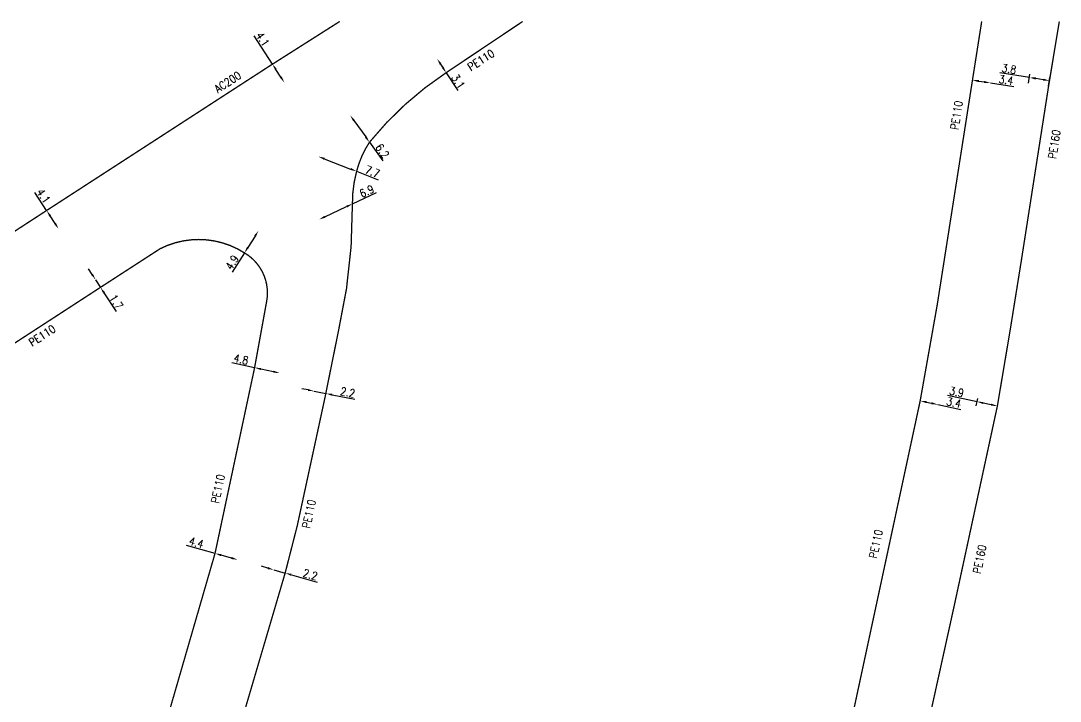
# Model space of a CAD drawing. Header units: millimetres. Extents: x 133000 to 134000, y 130000 to 131000.
# Drawn here: x 133192.9 to 133387.8, y 130872.7 to 131000.1 of the extents above; entities that cross this region are included whole.
import ezdxf

# ---------------------------------------------------------------- set-up
doc = ezdxf.new("R2010")
doc.units = ezdxf.units.MM
doc.header["$PDMODE"] = 34
doc.layers.get('Defpoints').update_dxf_attribs({"linetype": 'CONTINUOUS'})
doc.layers.add('G_120', color=4, linetype='CONTINUOUS')
doc.styles.get("Standard").update_dxf_attribs({"font": 'romans.shx', "width": 0.85})
doc.linetypes.add('G_typB_AP', pattern='A,5,-0.3,["o",Standard,S=1.5,R=0,X=0,Y=-0.5],-1.65', length=6.95)
doc.linetypes.add('G_typB_PE', pattern='A,5,-0.3,["o",Standard,S=1.5,R=0,X=0,Y=-0.5],-1.65', length=6.95)
doc.dimstyles.get("Standard").update_dxf_attribs({"dimtxt": 1.5, "dimasz": 1.2, "dimexe": 0.625, "dimexo": 0.625, "dimgap": 0.25, "dimtad": 1, "dimdec": 1, "dimzin": 0, "dimdsep": 46, "dimtxsty": 'Standard', "dimcen": -0.5, "dimadec": 0, "dimazin": 0, "dimtfac": 1, "dimtdec": 1, "dimtmove": 0, "dimatfit": 3, "dimfxl": 0, "dimtolj": 1, "dimtzin": 0, "dimarcsym": 0})

# ---------------------------------------------------------------- blocks, each defined once
blk = doc.blocks.new('*D57')
at = {"layer": 'Defpoints', "color": 0, "linetype": 'Continuous', "transparency": 16777216}
for p in [(133206.96, 130951.62), (133206.96, 130951.62), (133207.88, 130950.19)]:
    blk.add_point(p, dxfattribs=at)
at = {"layer": 'G_120', "color": 0, "linetype": 'Continuous', "lineweight": -2, "transparency": 16777216}
for p, q in [((133206.31, 130952.62), (133205.65, 130953.63)), ((133206.96, 130951.62), (133207.88, 130950.19)), ((133208.53, 130949.18), (133210.8, 130945.66))]:
    blk.add_line(p, q, dxfattribs=at)
at = {"layer": 'G_120', "color": 0, "linetype": 'Continuous', "transparency": 16777216}
for points in [[(133206.47, 130952.73), (133206.14, 130952.51), (133206.96, 130951.62)], [(133208.7, 130949.29), (133208.36, 130949.07), (133207.88, 130950.19)]]:
    blk.add_solid(points, dxfattribs=at)
at = {"layer": 'G_120', "color": 0, "linetype": 'Continuous', "transparency": 16777216, "insert": (133210.83, 130947.46), "char_height": 1.5, "attachment_point": 5, "rotation": 302.8595}
blk.add_mtext('\\A1;1.7', dxfattribs=at)
blk = doc.blocks.new('*D58')
at = {"layer": 'Defpoints', "color": 0, "linetype": 'Continuous', "transparency": 16777216}
for p in [(133237.5, 130960.79), (133237.5, 130960.79), (133234.87, 130956.65)]:
    blk.add_point(p, dxfattribs=at)
at = {"layer": 'G_120', "color": 0, "linetype": 'Continuous', "lineweight": -2, "transparency": 16777216}
for p, q in [((133236.85, 130959.77), (133235.51, 130957.66)), ((133234.87, 130956.65), (133232.56, 130953.01))]:
    blk.add_line(p, q, dxfattribs=at)
at = {"layer": 'G_120', "color": 0, "linetype": 'Continuous', "transparency": 16777216}
for points in [[(133236.68, 130959.88), (133237.02, 130959.67), (133237.5, 130960.79)], [(133235.34, 130957.77), (133235.68, 130957.56), (133234.87, 130956.65)]]:
    blk.add_solid(points, dxfattribs=at)
at = {"layer": 'G_120', "color": 0, "linetype": 'Continuous', "transparency": 16777216, "insert": (133232.55, 130954.86), "char_height": 1.5, "attachment_point": 5, "rotation": 57.5654}
blk.add_mtext('\\A1;4.9', dxfattribs=at)
blk = doc.blocks.new('*D59')
at = {"layer": 'Defpoints', "color": 0, "linetype": 'Continuous', "transparency": 16777216}
for p in [(133236.77, 130935.14), (133241.46, 130934.14), (133241.46, 130934.14)]:
    blk.add_point(p, dxfattribs=at)
at = {"layer": 'G_120', "color": 0, "linetype": 'Continuous', "lineweight": -2, "transparency": 16777216}
for p, q in [((133236.77, 130935.14), (133232.49, 130936.06)), ((133240.29, 130934.39), (133237.94, 130934.89))]:
    blk.add_line(p, q, dxfattribs=at)
at = {"layer": 'G_120', "color": 0, "linetype": 'Continuous', "transparency": 16777216}
for points in [[(133237.98, 130935.09), (133237.9, 130934.7), (133236.77, 130935.14)], [(133240.33, 130934.59), (133240.25, 130934.2), (133241.46, 130934.14)]]:
    blk.add_solid(points, dxfattribs=at)
at = {"layer": 'G_120', "color": 0, "linetype": 'Continuous', "transparency": 16777216, "insert": (133234.25, 130936.7), "char_height": 1.5, "attachment_point": 5, "rotation": 347.9457}
blk.add_mtext('\\A1;4.8', dxfattribs=at)
blk = doc.blocks.new('*D60')
at = {"layer": 'Defpoints', "color": 0, "linetype": 'Continuous', "transparency": 16777216}
for p in [(133229.35, 130900.34), (133233.59, 130899.16), (133233.59, 130899.16)]:
    blk.add_point(p, dxfattribs=at)
at = {"layer": 'G_120', "color": 0, "linetype": 'Continuous', "lineweight": -2, "transparency": 16777216}
for p, q in [((133229.35, 130900.34), (133224.03, 130901.83)), ((133232.43, 130899.48), (133230.5, 130900.02))]:
    blk.add_line(p, q, dxfattribs=at)
at = {"layer": 'G_120', "color": 0, "linetype": 'Continuous', "transparency": 16777216}
for points in [[(133230.56, 130900.21), (133230.45, 130899.83), (133229.35, 130900.34)], [(133232.48, 130899.68), (133232.38, 130899.29), (133233.59, 130899.16)]]:
    blk.add_solid(points, dxfattribs=at)
at = {"layer": 'G_120', "color": 0, "linetype": 'Continuous', "transparency": 16777216, "insert": (133225.85, 130902.36), "char_height": 1.5, "attachment_point": 5, "rotation": 344.3807}
blk.add_mtext('\\A1;4.4', dxfattribs=at)
blk = doc.blocks.new('*D63')
at = {"layer": 'Defpoints', "color": 0, "linetype": 'Continuous', "transparency": 16777216}
for p in [(133240.39, 130897.27), (133240.39, 130897.27), (133242.5, 130896.67)]:
    blk.add_point(p, dxfattribs=at)
at = {"layer": 'G_120', "color": 0, "linetype": 'Continuous', "lineweight": -2, "transparency": 16777216}
for p, q in [((133239.23, 130897.6), (133238.08, 130897.93)), ((133240.39, 130897.27), (133242.5, 130896.67)), ((133243.66, 130896.34), (133248.48, 130894.97))]:
    blk.add_line(p, q, dxfattribs=at)
at = {"layer": 'G_120', "color": 0, "linetype": 'Continuous', "transparency": 16777216}
for points in [[(133239.29, 130897.79), (133239.18, 130897.41), (133240.39, 130897.27)], [(133243.71, 130896.53), (133243.6, 130896.15), (133242.5, 130896.67)]]:
    blk.add_solid(points, dxfattribs=at)
at = {"layer": 'G_120', "color": 0, "linetype": 'Continuous', "transparency": 16777216, "insert": (133247.22, 130896.37), "char_height": 1.5, "attachment_point": 5, "rotation": 344.1363}
blk.add_mtext('\\A1;2.2', dxfattribs=at)
blk = doc.blocks.new('*D64')
at = {"layer": 'Defpoints', "color": 0, "linetype": 'Continuous', "transparency": 16777216}
for p in [(133247.96, 130930.73), (133247.96, 130930.73), (133250.12, 130930.31)]:
    blk.add_point(p, dxfattribs=at)
at = {"layer": 'G_120', "color": 0, "linetype": 'Continuous', "lineweight": -2, "transparency": 16777216}
for p, q in [((133246.79, 130930.96), (133245.61, 130931.19)), ((133247.96, 130930.73), (133250.12, 130930.31)), ((133251.3, 130930.08), (133255.59, 130929.25))]:
    blk.add_line(p, q, dxfattribs=at)
at = {"layer": 'G_120', "color": 0, "linetype": 'Continuous', "transparency": 16777216}
for points in [[(133246.82, 130931.15), (133246.75, 130930.76), (133247.96, 130930.73)], [(133251.34, 130930.28), (133251.26, 130929.89), (133250.12, 130930.31)]]:
    blk.add_solid(points, dxfattribs=at)
at = {"layer": 'G_120', "color": 0, "linetype": 'Continuous', "transparency": 16777216, "insert": (133254.23, 130930.53), "char_height": 1.5, "attachment_point": 5, "rotation": 349.0281}
blk.add_mtext('\\A1;2.2', dxfattribs=at)
blk = doc.blocks.new('*D65')
at = {"layer": 'Defpoints', "color": 0, "linetype": 'Continuous', "transparency": 16777216}
for p in [(133255.11, 130965.83), (133248.86, 130962.9), (133248.86, 130962.9)]:
    blk.add_point(p, dxfattribs=at)
at = {"layer": 'G_120', "color": 0, "linetype": 'Continuous', "lineweight": -2, "transparency": 16777216}
for p, q in [((133255.11, 130965.83), (133259.62, 130967.94)), ((133249.95, 130963.41), (133254.02, 130965.32))]:
    blk.add_line(p, q, dxfattribs=at)
at = {"layer": 'G_120', "color": 0, "linetype": 'Continuous', "transparency": 16777216}
for points in [[(133253.94, 130965.5), (133254.11, 130965.14), (133255.11, 130965.83)], [(133249.86, 130963.59), (133250.03, 130963.23), (133248.86, 130962.9)]]:
    blk.add_solid(points, dxfattribs=at)
at = {"layer": 'G_120', "color": 0, "linetype": 'Continuous', "transparency": 16777216, "insert": (133257.81, 130968.2), "char_height": 1.5, "attachment_point": 5, "rotation": 25.1106}
blk.add_mtext('\\A1;6.9', dxfattribs=at)
blk = doc.blocks.new('*D66')
at = {"layer": 'Defpoints', "color": 0, "linetype": 'Continuous', "transparency": 16777216}
for p in [(133254.7, 130982.42), (133254.7, 130982.42), (133258.31, 130977.38)]:
    blk.add_point(p, dxfattribs=at)
at = {"layer": 'G_120', "color": 0, "linetype": 'Continuous', "lineweight": -2, "transparency": 16777216}
for p, q in [((133255.4, 130981.44), (133257.61, 130978.36)), ((133258.31, 130977.38), (133260.83, 130973.88))]:
    blk.add_line(p, q, dxfattribs=at)
at = {"layer": 'G_120', "color": 0, "linetype": 'Continuous', "transparency": 16777216}
for points in [[(133255.56, 130981.56), (133255.23, 130981.33), (133254.7, 130982.42)], [(133257.78, 130978.47), (133257.45, 130978.24), (133258.31, 130977.38)]]:
    blk.add_solid(points, dxfattribs=at)
at = {"layer": 'G_120', "color": 0, "linetype": 'Continuous', "transparency": 16777216, "insert": (133260.73, 130975.73), "char_height": 1.5, "attachment_point": 5, "rotation": 305.6849}
blk.add_mtext('\\A1;6.2', dxfattribs=at)
blk = doc.blocks.new('*D67')
at = {"layer": 'Defpoints', "color": 0, "linetype": 'Continuous', "transparency": 16777216}
for p in [(133271, 130993.01), (133271, 130993.01), (133272.68, 130990.4)]:
    blk.add_point(p, dxfattribs=at)
at = {"layer": 'G_120', "color": 0, "linetype": 'Continuous', "lineweight": -2, "transparency": 16777216}
for p, q in [((133271.65, 130992), (133272.03, 130991.41)), ((133272.68, 130990.4), (133274.86, 130987.04))]:
    blk.add_line(p, q, dxfattribs=at)
at = {"layer": 'G_120', "color": 0, "linetype": 'Continuous', "transparency": 16777216}
for points in [[(133271.82, 130992.11), (133271.48, 130991.89), (133271, 130993.01)], [(133272.2, 130991.52), (133271.86, 130991.3), (133272.68, 130990.4)]]:
    blk.add_solid(points, dxfattribs=at)
at = {"layer": 'G_120', "color": 0, "linetype": 'Continuous', "transparency": 16777216, "insert": (133274.94, 130988.76), "char_height": 1.5, "attachment_point": 5, "rotation": 302.9076}
blk.add_mtext('\\A1;3.1', dxfattribs=at)
blk = doc.blocks.new('*D68')
at = {"layer": 'Defpoints', "color": 0, "linetype": 'Continuous', "transparency": 16777216}
for p in [(133248.72, 130974.71), (133248.72, 130974.71), (133255.9, 130971.93)]:
    blk.add_point(p, dxfattribs=at)
at = {"layer": 'G_120', "color": 0, "linetype": 'Continuous', "lineweight": -2, "transparency": 16777216}
for p, q in [((133249.84, 130974.28), (133254.78, 130972.36)), ((133255.9, 130971.93), (133259.97, 130970.35))]:
    blk.add_line(p, q, dxfattribs=at)
at = {"layer": 'G_120', "color": 0, "linetype": 'Continuous', "transparency": 16777216}
for points in [[(133249.91, 130974.46), (133249.76, 130974.09), (133248.72, 130974.71)], [(133254.85, 130972.55), (133254.71, 130972.18), (133255.9, 130971.93)]]:
    blk.add_solid(points, dxfattribs=at)
at = {"layer": 'G_120', "color": 0, "linetype": 'Continuous', "transparency": 16777216, "insert": (133258.86, 130971.86), "char_height": 1.5, "attachment_point": 5, "rotation": 338.839}
blk.add_mtext('\\A1;7.7', dxfattribs=at)
blk = doc.blocks.new('*D70')
at = {"layer": 'Defpoints', "color": 0, "linetype": 'Continuous', "transparency": 16777216}
for p in [(133197.78, 130964.59), (133200.01, 130961.16), (133200.01, 130961.16)]:
    blk.add_point(p, dxfattribs=at)
at = {"layer": 'G_120', "color": 0, "linetype": 'Continuous', "lineweight": -2, "transparency": 16777216}
for p, q in [((133197.78, 130964.59), (133195.59, 130967.95)), ((133199.36, 130962.16), (133198.43, 130963.59))]:
    blk.add_line(p, q, dxfattribs=at)
at = {"layer": 'G_120', "color": 0, "linetype": 'Continuous', "transparency": 16777216}
for points in [[(133198.6, 130963.7), (133198.27, 130963.48), (133197.78, 130964.59)], [(133199.53, 130962.27), (133199.19, 130962.05), (133200.01, 130961.16)]]:
    blk.add_solid(points, dxfattribs=at)
at = {"layer": 'G_120', "color": 0, "linetype": 'Continuous', "transparency": 16777216, "insert": (133197.2, 130967.32), "char_height": 1.5, "attachment_point": 5, "rotation": 303.036}
blk.add_mtext('\\A1;4.1', dxfattribs=at)
blk = doc.blocks.new('*D71')
at = {"layer": 'Defpoints', "color": 0, "linetype": 'Continuous', "transparency": 16777216}
for p in [(133240.12, 130992), (133242.35, 130988.56), (133242.35, 130988.56)]:
    blk.add_point(p, dxfattribs=at)
at = {"layer": 'G_120', "color": 0, "linetype": 'Continuous', "lineweight": -2, "transparency": 16777216}
for p, q in [((133240.12, 130992), (133236.68, 130997.32)), ((133241.7, 130989.57), (133240.78, 130991))]:
    blk.add_line(p, q, dxfattribs=at)
at = {"layer": 'G_120', "color": 0, "linetype": 'Continuous', "transparency": 16777216}
for points in [[(133240.94, 130991.11), (133240.61, 130990.89), (133240.12, 130992)], [(133241.87, 130989.68), (133241.53, 130989.46), (133242.35, 130988.56)]]:
    blk.add_solid(points, dxfattribs=at)
at = {"layer": 'G_120', "color": 0, "linetype": 'Continuous', "transparency": 16777216, "insert": (133238.28, 130996.69), "char_height": 1.5, "attachment_point": 5, "rotation": 302.9614}
blk.add_mtext('\\A1;4.1', dxfattribs=at)
blk = doc.blocks.new('*D85')
at = {"layer": 'Defpoints', "color": 0, "linetype": 'Continuous', "transparency": 16777216}
for p in [(133361.56, 130928.94), (133364.88, 130928.22), (133364.88, 130928.22)]:
    blk.add_point(p, dxfattribs=at)
at = {"layer": 'G_120', "color": 0, "linetype": 'Continuous', "lineweight": -2, "transparency": 16777216}
for p, q in [((133362.73, 130928.69), (133363.71, 130928.48)), ((133364.88, 130928.22), (133369.21, 130927.28))]:
    blk.add_line(p, q, dxfattribs=at)
at = {"layer": 'G_120', "color": 0, "linetype": 'Continuous', "transparency": 16777216}
for points in [[(133362.77, 130928.89), (133362.69, 130928.49), (133361.56, 130928.94)], [(133363.75, 130928.67), (133363.67, 130928.28), (133364.88, 130928.22)]]:
    blk.add_solid(points, dxfattribs=at)
at = {"layer": 'G_120', "color": 0, "linetype": 'Continuous', "transparency": 16777216, "insert": (133367.85, 130928.6), "char_height": 1.5, "attachment_point": 5, "rotation": 347.7686}
blk.add_mtext('\\A1;3.4', dxfattribs=at)
blk = doc.blocks.new('*D86')
at = {"layer": 'Defpoints', "color": 0, "linetype": 'Continuous', "transparency": 16777216}
for p in [(133372.22, 130928.77), (133371.92, 130927.38), (133376.03, 130927.96)]:
    blk.add_point(p, dxfattribs=at)
at = {"layer": 'G_120', "color": 0, "linetype": 'Continuous', "lineweight": -2, "transparency": 16777216}
for p, q in [((133372.22, 130928.77), (133366.67, 130929.95)), ((133372.05, 130927.99), (133372.35, 130929.38)), ((133374.86, 130928.21), (133373.39, 130928.52))]:
    blk.add_line(p, q, dxfattribs=at)
at = {"layer": 'G_120', "color": 0, "linetype": 'Continuous', "transparency": 16777216}
for points in [[(133373.43, 130928.72), (133373.35, 130928.33), (133372.22, 130928.77)], [(133374.9, 130928.41), (133374.82, 130928.02), (133376.03, 130927.96)]]:
    blk.add_solid(points, dxfattribs=at)
at = {"layer": 'G_120', "color": 0, "linetype": 'Continuous', "transparency": 16777216, "insert": (133368.4, 130930.61), "char_height": 1.5, "attachment_point": 5, "rotation": 347.9796}
blk.add_mtext('\\A1;3.9', dxfattribs=at)
blk = doc.blocks.new('*D87')
at = {"layer": 'Defpoints', "color": 0, "linetype": 'Continuous', "transparency": 16777216}
for p in [(133371.36, 130989.01), (133374.72, 130988.49), (133374.72, 130988.49)]:
    blk.add_point(p, dxfattribs=at)
at = {"layer": 'G_120', "color": 0, "linetype": 'Continuous', "lineweight": -2, "transparency": 16777216}
for p, q in [((133372.55, 130988.83), (133373.54, 130988.67)), ((133374.72, 130988.49), (133379.1, 130987.8))]:
    blk.add_line(p, q, dxfattribs=at)
at = {"layer": 'G_120', "color": 0, "linetype": 'Continuous', "transparency": 16777216}
for points in [[(133372.58, 130989.03), (133372.52, 130988.63), (133371.36, 130989.01)], [(133373.57, 130988.87), (133373.51, 130988.48), (133374.72, 130988.49)]]:
    blk.add_solid(points, dxfattribs=at)
at = {"layer": 'G_120', "color": 0, "linetype": 'Continuous', "transparency": 16777216, "insert": (133377.66, 130989.04), "char_height": 1.5, "attachment_point": 5, "rotation": 351.0741}
blk.add_mtext('\\A1;3.4', dxfattribs=at)
blk = doc.blocks.new('*D88')
at = {"layer": 'Defpoints', "color": 0, "linetype": 'Continuous', "transparency": 16777216}
for p in [(133382.03, 130989.5), (133381.77, 130987.82), (133385.53, 130987.24)]:
    blk.add_point(p, dxfattribs=at)
at = {"layer": 'G_120', "color": 0, "linetype": 'Continuous', "lineweight": -2, "transparency": 16777216}
for p, q in [((133382.03, 130989.5), (133376.48, 130990.36)), ((133381.87, 130988.44), (133382.13, 130990.11)), ((133384.6, 130989.09), (133383.22, 130989.31)), ((133385.62, 130987.85), (133385.88, 130989.53))]:
    blk.add_line(p, q, dxfattribs=at)
at = {"layer": 'G_120', "color": 0, "linetype": 'Continuous', "transparency": 16777216}
for points in [[(133383.25, 130989.51), (133383.19, 130989.11), (133382.03, 130989.5)], [(133384.63, 130989.29), (133384.57, 130988.9), (133385.79, 130988.91)]]:
    blk.add_solid(points, dxfattribs=at)
at = {"layer": 'G_120', "color": 0, "linetype": 'Continuous', "transparency": 16777216, "insert": (133378.21, 130991.11), "char_height": 1.5, "attachment_point": 5, "rotation": 351.129}
blk.add_mtext('\\A1;3.8', dxfattribs=at)

msp = doc.modelspace()

# ---------------------------------------------------------------- linework, layer by layer
at = {"layer": 'G_120', "linetype": 'G_typB_AP', "const_width": 0.25}
msp.add_lwpolyline([(133156.5, 130937.75), (133197.78, 130964.59), (133197.78, 130964.59), (133197.78, 130964.59), (133239.77, 130991.78), (133240.12, 130992), (133252.73, 131000)], dxfattribs=at)
at = {"layer": 'G_120', "linetype": 'G_typB_PE', "const_width": 0.25}
for points in [[(133287.03, 131000), (133272.68, 130990.4, 0.076938), (133258.31, 130977.38, 0.082368), (133255.9, 130971.93, 0.068258), (133255.11, 130965.83, -0.059324), (133252.5, 130942.05), (133252.5, 130942.05), (133250.12, 130930.31), (133250.05, 130929.93), (133244.76, 130905.49), (133244.76, 130905.49), (133242.5, 130896.67), (133242.5, 130896.67), (133242.5, 130896.67), (133242.5, 130896.67), (133229.39, 130852.15), (133229.39, 130852.15), (133229.39, 130852.15), (133219.59, 130820.22), (133219.52, 130819.97)], [(133206.9, 130823.97), (133206.95, 130824.17), (133215.98, 130854.21), (133229.35, 130900.34), (133236.77, 130935.14), (133239.02, 130947.5), (133239.02, 130947.5, 0.317827), (133234.87, 130956.65), (133234.87, 130956.65), (133234.87, 130956.65, 0.265945), (133219.05, 130957.42, 0.05193), (133219.05, 130957.42, 0.093817), (133219.05, 130957.42), (133219.05, 130957.42), (133207.88, 130950.19), (133166.13, 130923.08)]]:
    msp.add_lwpolyline(points, format="xyb", dxfattribs=at)
msp.add_lwpolyline([(133387.64, 131000), (133385.63, 130987.89), (133385.53, 130987.24), (133380.54, 130955.32), (133378.44, 130942.25), (133376.03, 130927.96), (133376.03, 130927.96), (133376.03, 130927.96), (133376.03, 130927.96), (133367.8, 130889.91), (133359.04, 130850.23), (133349.66, 130806.6), (133349.66, 130806.6), (133349.66, 130806.6), (133343.29, 130778.16), (133339.44, 130761.01), (133334.67, 130738.23)], dxfattribs=at)
at = {"layer": 'G_120', "linetype": 'G_typB_PE'}
msp.add_lwpolyline([(133345.21, 130852.97, 0.25, 0.25, 0), (133361.56, 130928.94, 0.25, 0.25, 0), (133361.56, 130928.94, 0.25, 0.25, 0), (133361.56, 130928.94, 0.25, 0.25, 0), (133364.74, 130946.83, 0.25, 0.25, 0), (133368.77, 130972.51, 0.25, 0.25, 0), (133371.36, 130989.01, 0.25, 0.25, 0), (133373.09, 131000, 0, 0, 0)], format="xyseb", dxfattribs=at)

# ---------------------------------------------------------------- texts
at = {"layer": 'G_120', "linetype": 'Continuous', "width": 0.85}
for s, rotation, p in [('PE110', 32.7365, (133277.33, 130990.66)), ('AC200', 32.8562, (133229.87, 130986.56)), ('PE110', 81.0794, (133368.7, 130979.61)), ('PE160', 80.817, (133387.02, 130974.19)), ('PE110', 32.9988, (133195.05, 130939.04)), ('PE110', 77.9068, (133230.06, 130909.63)), ('PE110', 77.9068, (133247.13, 130904.91)), ('PE110', 77.8371, (133353.41, 130899.29)), ('PE160', 78.5104, (133372.89, 130896.42))]:
    msp.add_text(s, height=1.5, rotation=rotation, dxfattribs=at).set_placement(p)

# ---------------------------------------------------------------- dimensions: what is measured, and where the dimension line sits
at = {"layer": 'G_120', "linetype": 'Continuous'}
for base, p1, p2, angle, picture, middle in [((133242.35, 130988.56), (133240.12, 130992), (133242.35, 130988.56), 122.9614, '*D71', (133237.44, 130996.14)), ((133271, 130993.01), (133272.68, 130990.4), (133271, 130993.01), 302.9076, '*D67', (133274.1, 130988.22)), ((133382.03, 130989.5), (133385.53, 130987.24), (133381.77, 130987.82), 351.129, '*D88', (133378.05, 130990.12)), ((133374.72, 130988.49), (133371.36, 130989.01), (133374.72, 130988.49), 171.0741, '*D87', (133377.5, 130988.05)), ((133254.7, 130982.42), (133258.31, 130977.38), (133254.7, 130982.42), 305.6849, '*D66', (133259.92, 130975.14)), ((133248.72, 130974.71), (133255.9, 130971.93), (133248.72, 130974.71), 338.839, '*D68', (133258.5, 130970.93)), ((133248.86, 130962.9), (133255.11, 130965.83), (133248.86, 130962.9), 25.1106, '*D65', (133258.24, 130967.29)), ((133200.01, 130961.16), (133197.78, 130964.59), (133200.01, 130961.16), 123.036, '*D70', (133196.36, 130966.78)), ((133237.5, 130960.79), (133234.87, 130956.65), (133237.5, 130960.79), 237.5654, '*D58', (133233.39, 130954.33)), ((133206.96, 130951.62), (133207.88, 130950.19), (133206.96, 130951.62), 302.8595, '*D57', (133209.99, 130946.92)), ((133241.46, 130934.14), (133236.77, 130935.14), (133241.46, 130934.14), 167.9457, '*D59', (133234.04, 130935.73)), ((133247.96, 130930.73), (133250.12, 130930.31), (133247.96, 130930.73), 349.0281, '*D64', (133254.04, 130929.55)), ((133372.22, 130928.77), (133376.03, 130927.96), (133371.92, 130927.38), 347.9796, '*D86', (133368.19, 130929.63)), ((133364.88, 130928.22), (133361.56, 130928.94), (133364.88, 130928.22), 167.7686, '*D85', (133367.63, 130927.63)), ((133233.59, 130899.16), (133229.35, 130900.34), (133233.59, 130899.16), 164.3807, '*D60', (133225.58, 130901.4)), ((133240.39, 130897.27), (133242.5, 130896.67), (133240.39, 130897.27), 344.1363, '*D63', (133246.95, 130895.41))]:
    dim = msp.add_linear_dim(base=base, p1=p1, p2=p2, angle=angle, dimstyle='Standard', dxfattribs=at)
    dim.commit()
    dim.dimension.update_dxf_attribs({"geometry": picture, "text_midpoint": middle, "dimtype": 128})

doc.saveas('drawing.dxf')
